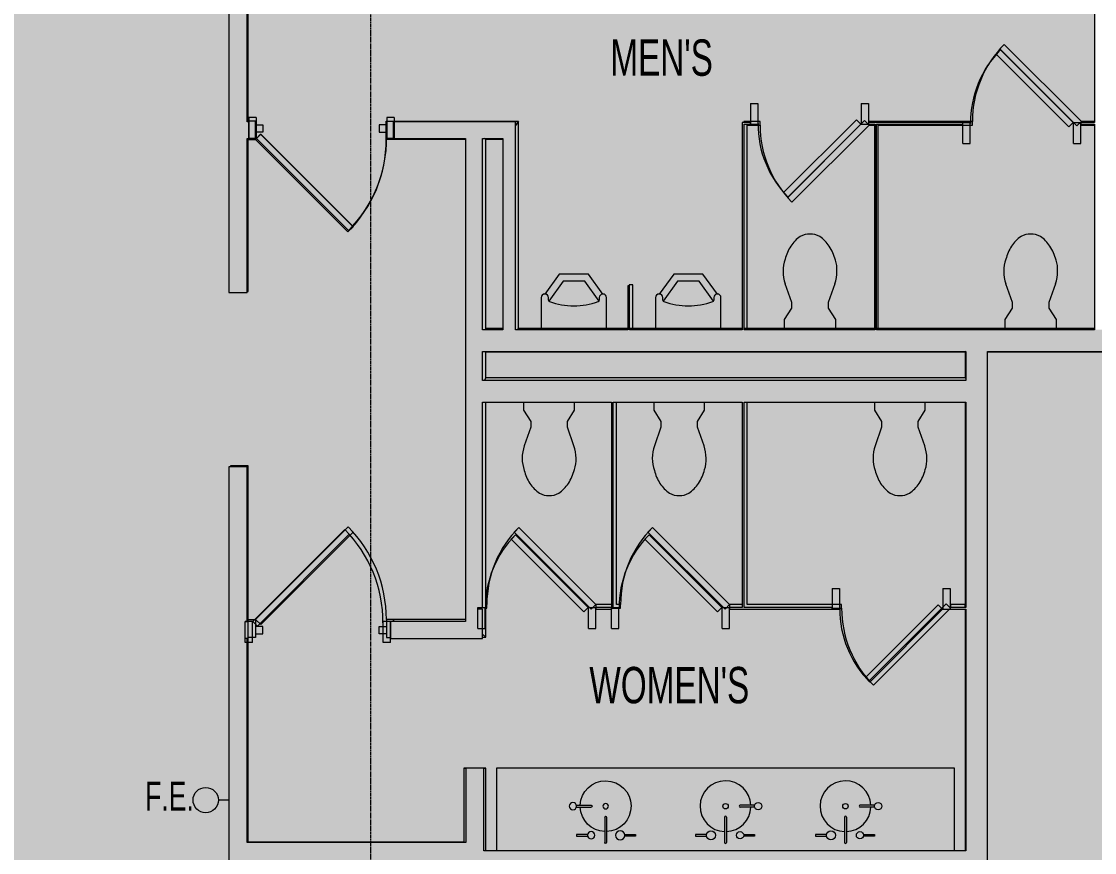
# Model space of a CAD drawing. Header units: inches. Extents: x -203 to 2070, y -968 to 768.
# Drawn here: x 498.6 to 794, y -500.9 to -272.1 of the extents above; entities that cross this region are included whole.
import ezdxf

# ---------------------------------------------------------------- set-up
doc = ezdxf.new("R2010")
doc.units = ezdxf.units.IN
doc.header["$MEASUREMENT"] = 0
doc.linetypes.add('Grid Line 1_2_', pattern=[0.875, 0.5, -0.125, 0.125, -0.125])
for name, color, linetype, lineweight in [('A-Anno-Bldg', 7, 'Continuous', 9), ('A-DETL-GENF', 92, 'Continuous', 9), ('A-DOOR', 31, 'Continuous', 13), ('A-Door-Exst', 7, 'Continuous', 9), ('A-DOOR-FRAM', 31, 'Continuous', 20), ('A-Flor-Eqpm', 7, 'Continuous', 9), ('A-Flor-Pfix-Exst', 7, 'Continuous', 9), ('A-WALL', 113, 'Continuous', 13), ('A-Wall-Exst', 7, 'Continuous', 9), ('A-WALL-PATT', 111, 'Continuous', 13), ('I-WALL', 2, 'Continuous', 13), ('Jenner and Block 8fl_BB_dwg', 8, 'Continuous', 9), ('S-GRID', 1, 'Continuous', 9)]:
    doc.layers.add(name, color=color, linetype=linetype, lineweight=lineweight)
doc.styles.add('Arial Narrow', font='ARIALN.TTF', dxfattribs={"width": 0.8, "height": 8})
doc.styles.add('Arial Narrow_1', font='ARIALN.TTF', dxfattribs={"width": 0.8, "height": 10})

# ---------------------------------------------------------------- blocks, each defined once
blk = doc.blocks.new('Single Flush - OTJ_SOLIDFLUSH_ALUM-5493996-LEVEL 8 - POWER _ SIGNAL')
at = {"layer": 'A-DOOR', "color": 8, "lineweight": 20}
for p, q in [((-8.65, -26.4), (16.67, -1.08)), ((17.91, -2.31), (-7.42, -27.64)), ((16.67, -1.08), (17.91, -2.31)), ((-7.42, -27.64), (-8.65, -26.4))]:
    blk.add_line(p, q, dxfattribs=at)
at = {"layer": 'A-DOOR', "color": 55, "lineweight": 9}
blk.add_arc((17.91, -2.31), 35.81, 179.5, 225, dxfattribs=at)
at = {"layer": 'A-DOOR-FRAM', "color": 8}
for p, q in [((-20, 3.44), (-20, -2.31)), ((-20, 3.44), (-18, 3.44)), ((-18, 3.44), (-18, -2.31)), ((18, 3.44), (18, -2.31)), ((18, 3.44), (20, 3.44)), ((20, 3.44), (20, -2.31)), ((-20, -2.31), (-18, -2.31)), ((18, -2.31), (20, -2.31))]:
    blk.add_line(p, q, dxfattribs=at)
blk = doc.blocks.new('Single Flush - OTJ_SOLIDFLUSH_ALUM-5493998-LEVEL 8 - POWER _ SIGNAL')
at = {"layer": 'A-DOOR', "color": 8, "lineweight": 20}
for p, q in [((-7.42, 27.64), (-8.65, 26.4)), ((17.91, 2.31), (-7.42, 27.64)), ((-8.65, 26.4), (16.67, 1.08)), ((16.67, 1.08), (17.91, 2.31))]:
    blk.add_line(p, q, dxfattribs=at)
at = {"layer": 'A-DOOR', "color": 55, "lineweight": 9}
blk.add_arc((17.91, 2.31), 35.81, 135, 180.5, dxfattribs=at)
at = {"layer": 'A-DOOR-FRAM', "color": 8}
for p, q in [((-20, -3.44), (-20, 2.31)), ((-20, 2.31), (-18, 2.31)), ((-18, -3.44), (-18, 2.31)), ((18, -3.44), (18, 2.31)), ((18, 2.31), (20, 2.31)), ((20, -3.44), (20, 2.31)), ((-20, -3.44), (-18, -3.44)), ((18, -3.44), (20, -3.44))]:
    blk.add_line(p, q, dxfattribs=at)
blk = doc.blocks.new('Single Flush - 2_7-5681791-LEVEL 8 - POWER _ SIGNAL')
at = {"layer": 'A-DOOR', "color": 8, "lineweight": 20}
for p, q in [((-5.86, 20.27), (-7.1, 19.03)), ((-7.1, 19.03), (12.92, -0.99)), ((14.16, 0.25), (-5.86, 20.27)), ((12.92, -0.99), (14.16, 0.25))]:
    blk.add_line(p, q, dxfattribs=at)
at = {"layer": 'A-DOOR', "color": 55, "lineweight": 9}
blk.add_arc((14.16, 0.25), 28.31, 135, 180.5, dxfattribs=at)
at = {"layer": 'A-DOOR-FRAM', "color": 8}
for p, q in [((-16.25, -5.5), (-16.25, 0.25)), ((-16.25, 0.25), (-14.25, 0.25)), ((-14.25, -5.5), (-14.25, 0.25)), ((14.25, -5.5), (14.25, 0.25)), ((14.25, 0.25), (16.25, 0.25)), ((16.25, -5.5), (16.25, 0.25)), ((-16.25, -5.5), (-14.25, -5.5)), ((14.25, -5.5), (16.25, -5.5))]:
    blk.add_line(p, q, dxfattribs=at)
blk = doc.blocks.new('Single Flush - 2_7-5571658-LEVEL 8 - POWER _ SIGNAL')
at = {"layer": 'A-DOOR', "color": 8, "lineweight": 20}
for p, q in [((-7.1, -19.03), (12.92, 0.99)), ((12.92, 0.99), (14.16, -0.25)), ((14.16, -0.25), (-5.86, -20.27)), ((-5.86, -20.27), (-7.1, -19.03))]:
    blk.add_line(p, q, dxfattribs=at)
at = {"layer": 'A-DOOR', "color": 55, "lineweight": 9}
blk.add_arc((14.16, -0.25), 28.31, 179.5, 225, dxfattribs=at)
at = {"layer": 'A-DOOR-FRAM', "color": 8}
for p, q in [((-16.25, 5.5), (-16.25, -0.25)), ((-16.25, 5.5), (-14.25, 5.5)), ((-14.25, 5.5), (-14.25, -0.25)), ((14.25, 5.5), (14.25, -0.25)), ((14.25, 5.5), (16.25, 5.5)), ((16.25, 5.5), (16.25, -0.25)), ((-16.25, -0.25), (-14.25, -0.25)), ((14.25, -0.25), (16.25, -0.25))]:
    blk.add_line(p, q, dxfattribs=at)
blk = doc.blocks.new('Jenner and Block 8fl_BB_dwg_sink-flat-4-5551864-LEVEL 8 - POWER _ SIGNAL')
at = {"layer": 'A-Flor-Pfix-Exst'}
for p, q in [((8.03, -9.75), (4, -9.75)), ((8.03, -10.25), (4, -10.25)), ((-0.25, -13), (-0.25, -20)), ((0.25, -13), (0.25, -20))]:
    blk.add_line(p, q, dxfattribs=at)
at = {"layer": 'A-Flor-Pfix-Exst', "flags": 128}
for points in [[(-5.22, -17.75), (-8.25, -17.75), (-8.25, -18.25), (-5.22, -18.25)], [(4.97, -17.75), (8, -17.75), (8, -18.25), (4.97, -18.25)]]:
    blk.add_lwpolyline(points, dxfattribs=at)
at = {"layer": 'A-Flor-Pfix-Exst'}
for centre, radius in [((0, -10), 0.75), ((9, -10), 1), ((-4, -18), 1.25), ((4, -18), 1)]:
    blk.add_circle(centre, radius, dxfattribs=at)
for centre, radius, start, end in [((0, -10), 7, 2.0467, 267.9533), ((0, -10), 7, 272.0467, 357.9533), ((4, -10), 0.25, 90, 270), ((0, -13), 0.25, 360, 180), ((0, -20), 0.25, 180, 360)]:
    blk.add_arc(centre, radius, start, end, dxfattribs=at)
blk = doc.blocks.new('Jenner and Block 8fl_BB_dwg_sink-flat-4-5551866-LEVEL 8 - POWER _ SIGNAL')
at = {"layer": 'A-Flor-Pfix-Exst'}
for p, q in [((8.03, -9.75), (4, -9.75)), ((8.03, -10.25), (4, -10.25)), ((-0.25, -13), (-0.25, -20)), ((0.25, -13), (0.25, -20))]:
    blk.add_line(p, q, dxfattribs=at)
at = {"layer": 'A-Flor-Pfix-Exst', "flags": 128}
for points in [[(-5.22, -17.75), (-8.25, -17.75), (-8.25, -18.25), (-5.22, -18.25)], [(4.97, -17.75), (8, -17.75), (8, -18.25), (4.97, -18.25)]]:
    blk.add_lwpolyline(points, dxfattribs=at)
at = {"layer": 'A-Flor-Pfix-Exst'}
for centre, radius in [((0, -10), 0.75), ((9, -10), 1), ((-4, -18), 1.25), ((4, -18), 1)]:
    blk.add_circle(centre, radius, dxfattribs=at)
for centre, radius, start, end in [((0, -10), 7, 2.0467, 267.9533), ((0, -10), 7, 272.0467, 357.9533), ((4, -10), 0.25, 90, 270), ((0, -13), 0.25, 360, 180), ((0, -20), 0.25, 180, 360)]:
    blk.add_arc(centre, radius, start, end, dxfattribs=at)
blk = doc.blocks.new('Jenner and Block 8fl_BB_dwg-4751915-LEVEL 8 - POWER _ SIGNAL')
at = {"layer": 'A-Door-Exst'}
blk.add_line((598.61, -442), (599.77, -442), dxfattribs=at)
at = {"layer": 'A-Door-Exst', "flags": 128}
for points in [[(562.6, -299.89), (560.6, -299.89), (560.6, -300.04)], [(560.6, -304.66), (560.6, -304.89), (562.6, -304.89), (562.6, -299.89)], [(562.6, -300.89), (564.6, -300.89), (564.6, -302.89), (562.6, -302.89), (562.6, -300.89)], [(598.6, -300.89), (596.6, -300.89), (596.6, -302.89), (598.6, -302.89), (598.6, -300.89)], [(598.6, -299.89), (600.6, -299.89), (600.6, -304.89), (598.6, -304.89), (598.6, -299.89)], [(562.61, -442), (560.61, -442), (560.61, -437), (562.61, -437), (562.61, -442)], [(600.61, -437.6), (600.61, -437), (598.61, -437), (598.61, -442)], [(562.61, -441), (564.61, -441), (564.61, -439), (562.61, -439), (562.61, -441)], [(598.61, -441), (596.61, -441), (596.61, -439), (598.61, -439), (598.61, -441)]]:
    blk.add_lwpolyline(points, dxfattribs=at)
for points in [[(562.6, -304.89), (564.01, -303.47), (589.47, -328.93), (588.05, -330.34)], [(562.61, -437), (564.02, -438.42), (589.48, -412.96), (588.06, -411.55)]]:
    blk.add_lwpolyline(points, close=True, dxfattribs=at)
at = {"layer": 'A-Door-Exst'}
for centre, start, end in [((562.6, -304.89), 315, 0), ((562.61, -437), 0.0017, 45.0017)]:
    blk.add_arc(centre, 36, start, end, dxfattribs=at)
at = {"layer": 'A-Flor-Eqpm'}
blk.add_line((555.27, -486.74), (552.37, -486.74), dxfattribs=at)
blk.add_circle((548.89, -486.74), 3.48, dxfattribs=at)
at = {"layer": 'A-Flor-Pfix-Exst'}
for p, q in [((643.23, -349.17), (643.23, -348.45)), ((657.23, -348.45), (657.23, -349.17)), ((674.73, -349.17), (674.73, -348.45)), ((688.73, -348.45), (688.73, -349.17)), ((753.93, -432.93), (753.93, -433.72)), ((754.98, -500.75), (754.98, -500.19))]:
    blk.add_line(p, q, dxfattribs=at)
at = {"layer": 'A-Flor-Pfix-Exst', "flags": 128}
for points in [[(789.93, -299.95), (788.69, -301.19), (767.48, -279.97), (768.72, -278.74)], [(731.48, -300.95), (730.25, -299.71), (709.03, -320.93), (710.27, -322.17)], [(656.28, -432.93), (655.04, -434.17), (633.83, -412.96), (635.06, -411.72)], [(693.08, -432.93), (691.84, -434.17), (670.63, -412.96), (671.87, -411.72)], [(625.98, -432.93), (625.98, -433.94), (626.28, -433.94), (626.28, -432.93)]]:
    blk.add_lwpolyline(points, close=True, dxfattribs=at)
for points in [[(697.98, -300.95), (701.48, -300.95), (701.48, -299.95), (696.98, -299.95), (696.98, -300.24)], [(697.08, -356.95), (697.98, -356.95), (697.98, -300.95)], [(733.98, -300.95), (759.93, -300.95), (759.93, -299.95), (732.98, -299.95), (731.48, -299.95), (731.48, -300.24)], [(731.48, -300.74), (731.48, -300.95), (732.98, -300.95), (732.98, -356.95), (733.08, -356.95)], [(733.58, -356.95), (733.98, -356.95), (733.98, -300.95)], [(793.56, -299.95), (789.93, -299.95), (789.93, -300.24)], [(789.93, -300.74), (789.93, -300.95), (793.56, -300.95)], [(658.23, -347.45), (654.23, -341.95), (646.23, -341.95), (642.23, -347.45)], [(689.73, -347.45), (685.73, -341.95), (677.73, -341.95), (673.73, -347.45)], [(657.17, -349.39), (653.22, -343.95), (647.25, -343.95), (643.3, -349.39)], [(666.48, -344.95), (665.48, -344.95), (665.48, -345.24)], [(665.58, -356.95), (666.48, -356.95), (666.48, -344.95)], [(688.67, -349.39), (684.72, -343.95), (678.75, -343.95), (674.8, -349.39)], [(722.07, -344.63), (720.27, -349.76), (720.27, -351.36), (722.23, -354.45), (722.23, -356.95), (708.23, -356.95), (708.23, -354.45), (710.19, -351.36), (710.19, -349.76), (708.39, -344.63)], [(782.83, -344.63), (781.02, -349.76), (781.02, -351.36), (782.98, -354.45), (782.98, -356.95), (768.98, -356.95), (768.98, -354.45), (770.94, -351.36), (770.94, -349.76), (769.14, -344.63)], [(641.23, -348.45), (641.23, -356.95), (659.23, -356.95), (659.23, -348.45)], [(672.73, -348.45), (672.73, -356.95), (690.73, -356.95), (690.73, -348.45)], [(636.41, -377.22), (636.41, -379.44), (638.37, -382.53), (638.37, -384.12), (636.57, -389.26)], [(650.25, -389.26), (648.45, -384.12), (648.45, -382.53), (650.41, -379.44), (650.41, -377.22)], [(660.58, -433.94), (660.98, -433.94), (663.08, -433.94), (663.08, -432.93), (661.98, -432.93), (661.98, -377.22)], [(672.23, -377.22), (672.23, -379.44), (674.19, -382.53), (674.19, -384.12), (672.39, -389.26)], [(686.07, -389.26), (684.27, -384.12), (684.27, -382.53), (686.23, -379.44), (686.23, -377.22)], [(721.33, -433.94), (723.93, -433.94), (723.93, -432.93), (697.98, -432.93), (697.98, -377.22)], [(732.98, -377.22), (732.98, -379.44), (734.94, -382.53), (734.94, -384.12), (733.14, -389.26)], [(746.82, -389.26), (745.02, -384.12), (745.02, -382.53), (746.98, -379.44), (746.98, -377.22)], [(660.58, -432.93), (656.28, -432.93), (656.28, -433.94)], [(696.58, -432.93), (693.08, -432.93), (693.08, -433.94)], [(753.83, -433.84), (752.69, -432.7), (731.48, -453.91), (732.72, -455.15), (753.83, -434.03)], [(757.98, -433.72), (757.98, -432.93), (753.93, -432.93)], [(754.98, -500.19), (754.98, -477.94), (628.98, -477.94), (628.98, -500.75)]]:
    blk.add_lwpolyline(points, dxfattribs=at)
at = {"layer": 'A-Flor-Pfix-Exst'}
for centre, radius, start, end in [((789.93, -299.95), 30, 135, 180), ((731.48, -300.95), 30, 180, 225), ((719.21, -340.71), 11.29, 126.0611, 145.3641), ((715.23, -336.88), 5.93, 90, 116.7012), ((715.23, -336.88), 5.93, 63.2988, 90), ((711.25, -340.71), 11.29, 34.6359, 53.9389), ((779.97, -340.71), 11.29, 126.0611, 145.3641), ((775.98, -336.88), 5.93, 90, 116.7012), ((775.98, -336.88), 5.93, 63.2988, 90), ((772, -340.71), 11.29, 34.6359, 53.9389), ((721.14, -341.25), 13.2, 148.2162, 165.0374), ((708.7, -341.79), 14.01, 15.2447, 32.3538), ((781.9, -341.25), 13.2, 148.2162, 165.0374), ((769.46, -341.79), 14.01, 15.2447, 32.3538), ((718.34, -341.23), 10.52, 161.1646, 180), ((714.6, -340.7), 8.05, 356.2246, 18.8354), ((779.1, -341.23), 10.52, 161.1646, 180), ((775.36, -340.7), 8.05, 356.2246, 18.8354), ((718.34, -341.23), 10.52, 180, 198.8354), ((712.11, -341.23), 10.52, 341.1646, 0), ((779.1, -341.23), 10.52, 180, 198.8354), ((772.87, -341.23), 10.52, 341.1646, 0), ((642.23, -348.45), 1, 0, 180), ((658.23, -348.45), 1, 0, 180), ((673.73, -348.45), 1, 0, 180), ((689.73, -348.45), 1, 0, 180), ((643.63, -349.17), 0.396, 180, 250.5467), ((650.23, -330.47), 20.22, 250.5467, 289.4533), ((656.84, -349.17), 0.396, 289.4533, 360), ((675.13, -349.17), 0.396, 180, 250.5467), ((681.73, -330.47), 20.22, 250.5467, 289.4533), ((688.34, -349.17), 0.396, 289.4533, 360), ((646.53, -392.65), 10.52, 161.1646, 180), ((640.3, -392.65), 10.52, 360, 18.8354), ((682.34, -392.65), 10.52, 161.1646, 180), ((676.11, -392.65), 10.52, 360, 18.8354), ((743.1, -392.65), 10.52, 161.1646, 180), ((736.87, -392.65), 10.52, 360, 18.8354), ((646.53, -392.65), 10.52, 180, 198.8354), ((642.79, -393.18), 8.05, 341.1646, 3.7754), ((682.34, -392.65), 10.52, 180, 198.8354), ((678.6, -393.18), 8.05, 341.1646, 3.7754), ((743.1, -392.65), 10.52, 180, 198.8354), ((739.36, -393.18), 8.05, 341.1646, 3.7754), ((636.88, -392.1), 14.01, 327.6462, 344.7553), ((672.7, -392.1), 14.01, 327.6462, 344.7553), ((733.46, -392.1), 14.01, 327.6462, 344.7553), ((649.32, -392.64), 13.2, 194.9626, 211.7838), ((685.14, -392.64), 13.2, 194.9626, 211.7838), ((745.9, -392.64), 13.2, 194.9626, 211.7838), ((647.39, -393.18), 11.29, 214.6359, 233.9389), ((639.43, -393.18), 11.29, 306.0611, 325.3641), ((683.21, -393.18), 11.29, 214.6359, 233.9389), ((675.25, -393.18), 11.29, 306.0611, 325.3641), ((743.97, -393.18), 11.29, 214.6359, 233.9389), ((736, -393.18), 11.29, 306.0611, 325.3641), ((643.41, -397.01), 5.93, 243.2988, 270), ((643.41, -397.01), 5.93, 270, 296.7012), ((679.23, -397.01), 5.93, 243.2988, 270), ((679.23, -397.01), 5.93, 270, 296.7012), ((739.98, -397.01), 5.93, 243.2988, 270), ((739.98, -397.01), 5.93, 270, 296.7012), ((656.28, -432.93), 30, 135, 180), ((693.08, -432.93), 30, 135, 180), ((753.93, -433.94), 30, 180, 225)]:
    blk.add_arc(centre, radius, start, end, dxfattribs=at)
at = {"layer": 'A-Wall-Exst'}
for p, q in [((626.01, -304.82), (630.71, -304.82)), ((696.59, -356.95), (665.58, -356.95)), ((733.08, -356.95), (697.08, -356.95)), ((764.11, -356.95), (733.58, -356.95)), ((793.56, -356.95), (764.11, -356.95)), ((757.98, -377.22), (757.98, -433.72)), ((757.98, -434.22), (757.98, -500.75))]:
    blk.add_line(p, q, dxfattribs=at)
at = {"layer": 'A-Wall-Exst', "flags": 128}
for points in [[(560.61, -300.04), (560.61, -299.95), (560.61, -255.26)], [(665.08, -356.95), (634.98, -356.95), (634.98, -299.95), (621.11, -299.95), (600.6, -299.95), (600.6, -304.82), (620.44, -304.82)], [(560.27, -346.75), (560.61, -346.75), (560.61, -304.66)], [(630.71, -356.95), (625.99, -356.95), (625.99, -304.82)], [(764.11, -363.34), (800.48, -363.34), (800.48, -309.14)], [(625.99, -370.55), (625.99, -363.34), (634.98, -363.34), (757.98, -363.34), (757.98, -370.55), (625.99, -370.55)], [(625.06, -441.94), (625.96, -441.94), (625.96, -377.22)], [(620.48, -477.94), (619.98, -477.94), (619.98, -498.31), (560.61, -498.31), (560.61, -394.75), (555.73, -394.75), (555.73, -395.04)], [(620.44, -437.06), (600.61, -437.06), (600.61, -437.6)], [(625.98, -500.75), (625.98, -477.94), (625.48, -477.94)]]:
    blk.add_lwpolyline(points, dxfattribs=at)
at = {"layer": 'A-WALL-PATT', "color": 7, "lineweight": 9}
for p, q in [((560.61, -299.95), (560.26, -299.95)), ((560.26, -299.95), (560.61, -299.95)), ((560.61, -346.75), (560.27, -346.75)), ((600.61, -437.6), (600.61, -437.06)), ((625.96, -441.94), (625.06, -441.04)), ((625.06, -441.04), (625.96, -441.94)), ((619.98, -477.94), (620.48, -477.94)), ((625.48, -477.94), (625.98, -477.94))]:
    blk.add_line(p, q, dxfattribs=at)
at = {"layer": 'A-WALL-PATT', "color": 7, "lineweight": 9, "flags": 128}
for points in [[(600.6, -304.82), (600.6, -303.61), (600.6, -299.95)], [(555.73, -394.75), (559.58, -394.75), (560.61, -394.75)], [(620.04, -498.38), (619.98, -498.31), (620.04, -498.38)]]:
    blk.add_lwpolyline(points, dxfattribs=at)
for points in [[(621.15, -300.04), (621.11, -299.95)], [(634.21, -301.03), (634.98, -299.95)], [(625.57, -304.66), (626.01, -304.82)], [(625.81, -357.3), (625.99, -356.95)], [(634.76, -357.3), (634.98, -356.95)], [(763.96, -357.3), (764.11, -356.95)], [(758.1, -363.29), (757.98, -363.34)], [(625.64, -371.22), (625.99, -370.55)], [(758.11, -370.72), (757.98, -370.55)], [(560.58, -498.38), (560.61, -498.31)]]:
    blk.add_lwpolyline(points, close=True, dxfattribs=at)
at = {"extrusion": (0, 0, -1), "zscale": -1, "rotation": 0.002919022006105622}
blk.add_blockref('Jenner and Block 8fl_BB_dwg_sink-flat-4-5551866-LEVEL 8 - POWER _ SIGNAL', (-658.98, -478.43), dxfattribs=at)
at = {"rotation": 0.002919022006105622}
for p in [(691.98, -478.43), (724.99, -478.43)]:
    blk.add_blockref('Jenner and Block 8fl_BB_dwg_sink-flat-4-5551864-LEVEL 8 - POWER _ SIGNAL', p, dxfattribs=at)
at = {"layer": 'A-Anno-Bldg', "char_height": 10, "attachment_point": 1, "line_spacing_factor": 0.968573, "style": 'Arial Narrow_1'}
for s, insert, width in [("MEN'S", (660.27, -277.39), 33.3167), ("WOMEN'S", (654.5, -450.1), 51.9887)]:
    blk.add_mtext(s, dxfattribs=dict(at, insert=insert, width=width))
at = {"layer": 'A-Flor-Eqpm', "insert": (532.18, -481.67), "char_height": 8, "width": 15.9138, "attachment_point": 1, "line_spacing_factor": 0.968573, "style": 'Arial Narrow'}
blk.add_mtext('F.E.', dxfattribs=at)

msp = doc.modelspace()

# ---------------------------------------------------------------- hatches: boundary and pattern name
at = {"layer": 'A-DETL-GENF'}
h = msp.add_hatch(color=9, dxfattribs=at)
h.paths.add_polyline_path([(131.76, -847.99), (290.74, -780.5), (227.71, -632.01), (203.3, -642.37), (194.97, -622.75), (199.23, -620.94), (205.75, -636.3), (297.88, -597.2), (299.68, -601.45), (231.97, -630.2), (295, -778.69), (401.08, -733.65), (338.06, -585.16), (336.5, -585.82), (334.7, -581.57), (419.28, -545.66), (421.09, -549.92), (342.31, -583.36), (405.34, -731.84), (515.31, -685.15), (511.69, -685.15), (511.69, -619.4), (491.89, -619.4), (491.89, -612.4), (492.01, -612.4), (492.01, -532.94), (471.73, -532.94), (471.73, -528.42), (457.91, -534.29), (456.1, -530.03), (470.83, -523.78), (471.73, -525.91), (471.73, -508.94), (495.73, -508.94), (495.73, -510.53), (555.67, -510.53), (555.67, -394.75), (560.67, -394.75), (560.67, -437.31), (560.17, -437.31), (560.17, -441.94), (560.67, -441.94), (560.67, -498.09), (620.88, -498.09), (620.88, -477.65), (625.88, -477.65), (625.88, -500.46), (758.51, -500.46), (758.46, -433.94), (754.23, -433.94), (754.23, -433.44), (758.51, -433.44), (758.51, -376.94), (697.48, -376.94), (697.48, -433.44), (721.73, -433.44), (721.73, -433.94), (693.48, -433.94), (693.48, -433.44), (696.98, -433.43), (696.98, -376.94), (661.48, -376.94), (661.48, -433.44), (660.98, -433.44), (660.98, -376.94), (625.46, -376.94), (625.46, -433.44), (624.19, -433.44), (624.19, -433.94), (625.46, -433.94), (625.46, -441.94), (600.17, -441.94), (600.17, -437.31), (620.83, -437.31), (620.83, -304.37), (601.17, -304.37), (601.17, -299.75), (634.61, -299.75), (634.61, -357.01), (665.48, -357.01), (665.48, -344.95), (665.98, -344.95), (665.98, -357.01), (696.98, -357.01), (696.98, -299.95), (699.23, -299.95), (699.23, -300.45), (697.48, -300.45), (697.48, -357.01), (733.48, -357.01), (733.48, -300.45), (731.73, -300.45), (731.73, -299.95), (757.71, -299.95), (757.71, -300.45), (733.98, -300.45), (733.98, -357.01), (793.96, -357.01), (793.96, -300.45), (790.21, -300.45), (790.21, -299.95), (793.96, -299.95), (793.96, -230.99), (634.98, -230.99), (634.98, -254.99), (560.67, -254.98), (560.67, -299.75), (561.17, -299.75), (561.17, -304.37), (560.67, -304.37), (560.67, -346.75), (555.67, -346.75), (555.67, -249.98), (564.59, -249.98), (564.59, -200.84), (575.84, -200.84), (575.84, -243.74), (630.36, -243.74), (630.36, -224.99), (674.86, -224.99), (674.86, -160.84), (555.74, -160.84), (555.74, 0.66), (596.73, 0.66), (596.73, -16.34), (638.73, -16.34), (638.73, 0.66), (700.73, 0.66), (700.73, -16.34), (742.73, -16.34), (742.73, 0.66), (766.8, 0.66), (766.8, 103.43), (726.05, 103.43), (726.05, 294.15), (766.8, 294.15), (766.8, 350.67), (785.11, 350.67), (785.11, 346.92), (771.42, 346.92), (771.42, 227.06), (826.8, 227.06), (826.8, 228.74), (831.42, 228.74), (831.42, 268.74), (826.8, 268.74), (826.8, 346.92), (825.11, 346.92), (825.11, 350.67), (1166.99, 350.67), (1166.99, 227.06), (1492.42, 227.06), (1492.42, 350.67), (1553.42, 350.67), (1553.42, 351.59), (1718.67, 351.59), (1718.67, 360.59), (1723.3, 360.59), (1723.3, 351.59), (1910.23, 351.59), (1910.23, 580.43), (-120.35, 580.43), (-120.35, 406.96), (48.71, 406.96), (48.71, 428.91), (66.73, 428.91), (66.73, 424.29), (53.33, 424.29), (53.33, 330.65), (48.71, 330.65), (48.71, 402.34), (-120.35, 402.34), (-120.35, 286.96), (48.71, 286.96), (48.71, 290.65), (53.33, 290.65), (53.33, 280.65), (48.71, 280.65), (48.71, 282.34), (-120.35, 282.34), (-120.35, 166.96), (48.71, 166.96), (48.71, 240.65), (53.33, 240.65), (53.33, 160.65), (48.71, 160.65), (48.71, 162.34), (-120.35, 162.34), (-120.35, 0.55), (-80.76, 0.55), (-80.76, -14.04), (48.71, -14.04), (48.71, 120.65), (53.33, 120.65), (53.33, -25.35), (48.71, -25.35), (48.71, -18.66), (-80.76, -18.66), (-80.76, -30.95), (-120.35, -30.95), (-120.35, -193.04), (48.71, -193.04), (48.71, -65.35), (53.33, -65.35), (53.33, -220.93), (67.88, -255.19), (63.62, -257), (48.71, -221.87), (48.71, -197.66), (-120.35, -197.66), (-120.35, -254.17), (-74.95, -361.1), (79.91, -295.37), (79.25, -293.82), (83.5, -292.01), (138.94, -422.62), (134.69, -424.43), (81.71, -299.63), (-73.15, -365.36), (42.29, -637.25), (197.13, -571.52), (169.07, -505.43), (173.33, -503.62), (203.19, -573.97), (182.94, -582.57), (183.6, -584.12), (179.34, -585.93), (178.68, -584.37), (44.1, -641.5), (118.32, -816.32)], flags=0)
h.paths.add_polyline_path([(225.76, -805.76), (216.38, -783.67), (238.47, -774.29), (247.85, -796.38), (227.71, -804.93)], flags=0)
h.paths.add_polyline_path([(446.67, -711.97), (437.29, -689.88), (459.38, -680.5), (468.76, -702.59), (455.33, -708.29)], flags=0)
h.paths.add_polyline_path([(516.31, -684.73), (893.34, -524.65), (963.74, -524.65), (963.74, -523.31), (943.94, -523.31), (943.94, -499.31), (963.74, -499.31), (963.74, -496.94), (968.74, -496.94), (968.74, -456.94), (963.74, -456.94), (963.74, -457.44), (946.48, -457.44), (946.48, -308.86), (799.96, -308.86), (799.96, -363.01), (764.51, -363.01), (764.51, -516.53), (744.73, -516.53), (744.73, -518.83), (942.73, -518.83), (942.73, -523.83), (744.73, -523.83), (744.73, -532.94), (725.26, -532.94), (725.26, -561.42), (744.73, -561.42), (744.73, -585.42), (725.26, -585.42), (725.26, -591.53), (659.62, -619.4), (590.81, -619.4), (590.81, -647.06), (516.73, -647.06), (516.73, -643.56), (587.31, -643.56), (587.31, -619.4), (516.31, -619.4), (516.31, -647.06)], flags=0)
h.paths.add_polyline_path([(641.71, -612.4), (658.19, -612.4), (718.26, -586.9), (718.26, -516.53), (499.01, -516.53), (499.01, -612.4), (590.81, -612.4)], flags=0)
h.paths.add_polyline_path([(266.06, -553.39), (246.27, -506.73), (353.03, -461.4), (225.02, -159.89), (118.32, -205.4), (108.25, -181.68), (108.25, 5.05), (112.87, 5.05), (112.87, -31.04), (203.26, -31.04), (203.26, 5.05), (260.18, 5.05), (261.13, 4.11), (257.73, 4.11), (257.73, 0.96), (258.26, 0.43), (250.87, 0.43), (250.87, -35.66), (237.05, -35.66), (237.05, -149.24), (363.42, -149.24), (363.42, -0.52), (297.73, -0.52), (297.73, 4.11), (495.73, 4.11), (495.73, -81.52), (491.11, -81.52), (491.11, -0.52), (368.05, -0.52), (368.05, -149.24), (491.11, -149.24), (491.11, -121.52), (495.73, -121.52), (495.73, -271.65), (491.11, -271.65), (491.11, -229.94), (467.11, -229.94), (467.11, -196.21), (491.11, -196.21), (491.11, -153.87), (237.05, -153.87), (237.05, -179.26), (294.82, -315.34), (491.11, -315.34), (491.11, -311.65), (495.73, -311.65), (495.73, -455.18), (418.47, -487.97), (416.67, -483.71), (491.11, -452.12), (491.11, -319.96), (296.78, -319.96), (374, -501.83), (379.85, -499.34), (381.65, -503.6), (372.58, -507.45), (361.98, -482.48), (304.78, -506.77), (315.23, -531.4), (266.31, -553.28)], flags=0)
h.paths.add_polyline_path([(266.31, -548.22), (309.2, -529.03), (293.38, -491.75), (250.13, -510.11), (250.18, -510.21), (271.83, -501.02), (281.21, -523.11), (259.56, -532.3), (266.06, -547.64)], flags=0)
h.paths.add_polyline_path([(3.31, -538.98), (3.31, -538.98), (-6.07, -516.89), (16.02, -507.51), (25.4, -529.6), (5.12, -538.21)], flags=0)
h.paths.add_polyline_path([(27.39, -520.28), (25.5, -516.06), (150.98, -462.8), (150.32, -461.25), (154.57, -459.44), (157.7, -466.8), (153.44, -468.61), (152.78, -467.06), (30.58, -518.93)], flags=0)
h.paths.add_polyline_path([(620.88, -510.53), (720.73, -510.53), (720.73, -508.94), (744.73, -508.94), (744.73, -510.53), (758.51, -510.53), (758.51, -505.09), (560.67, -505.09), (560.67, -510.53), (584.66, -510.53)], flags=0)
h.paths.add_polyline_path([(302.97, -502.51), (360.17, -478.23), (354.84, -465.66), (297.64, -489.95), (302.68, -501.83)], flags=0)
h.paths.add_polyline_path([(963.74, -452.44), (963.74, -308.86), (951.48, -308.86), (951.48, -452.44)], flags=0)
h.paths.add_polyline_path([(656.69, -433.94), (656.69, -433.44), (660.98, -433.44), (660.98, -433.94)], flags=0)
h.paths.add_polyline_path([(661.48, -370.94), (758.51, -370.94), (758.51, -363.01), (625.46, -363.01), (625.46, -370.94), (660.98, -370.94)], flags=0)
h.paths.add_polyline_path([(625.46, -357.01), (631.11, -357.01), (631.11, -304.37), (625.46, -304.37), (625.46, -305.46)], flags=0)
h.paths.add_polyline_path([(968.74, -347.36), (968.74, -342.74), (967.22, -342.74), (967.22, -347.36), (967.7, -347.36)], flags=0)
h.paths.add_polyline_path([(800.58, -303.86), (963.74, -303.86), (963.74, -267.34), (968.74, -267.34), (968.74, -227.34), (965.73, -227.33), (965.73, -224.72), (769.74, -224.72), (769.74, -224.99), (799.96, -224.99), (799.96, -303.86)], flags=0)
h.paths.add_polyline_path([(739.48, -224.99), (766.24, -224.99), (766.24, -205.94), (679.48, -205.94), (679.48, -224.99)], flags=0)
h.paths.add_polyline_path([(968.13, -222.33), (968.13, -204.94), (965.44, -204.94), (965.44, -199.94), (988.73, -199.94), (988.73, -161.74), (993.73, -161.74), (993.73, -121.74), (988.73, -121.74), (988.73, -121.34), (980.11, -121.34), (980.11, -122.59), (769.74, -122.59), (769.74, -217.72), (965.73, -217.72), (965.73, -222.33)], flags=0)
h.paths.add_polyline_path([(491.11, -201.31), (491.11, -200.83), (471.73, -200.83), (471.73, -201.31), (488.71, -201.31)], flags=0)
h.paths.add_polyline_path([(680.61, -201.31), (766.24, -201.31), (766.24, -119.34), (679.48, -119.34), (679.48, -201.31)], flags=0)
h.paths.add_polyline_path([(412.52, -195.51), (412.52, -195.51), (412.33, -195.46)], flags=0)
h.paths.add_polyline_path([(383.52, -195.51), (383.52, -195.51), (383.33, -195.46)], flags=0)
h.paths.add_polyline_path([(232.42, -168.37), (232.42, -156.73), (228.24, -158.51), (228.99, -160.28)], flags=0)
h.paths.add_polyline_path([(668.23, -146.84), (668.23, -111.34), (771.73, -111.34), (771.73, -24.34), (569.74, -24.34), (569.74, -146.84), (584.66, -146.84)], flags=0)
h.paths.add_polyline_path([(866.11, -111.34), (979.73, -111.34), (979.73, -24.34), (776.36, -24.34), (776.36, -111.34), (793.78, -111.34)], flags=0)
h.paths.add_polyline_path([(246.25, -31.04), (246.25, -29.34), (237.05, -29.34), (237.05, -31.04)], flags=0)
h.paths.add_polyline_path([(207.88, -31.04), (232.42, -31.04), (232.38, -29.34), (220.73, -29.34), (220.73, -1.34), (246.25, -1.34), (246.25, 0.43), (207.88, 0.43), (207.88, -29.34)], flags=0)
h.paths.add_polyline_path([(-93.75, -27.45), (-84.26, -27.45), (-84.26, -27.34), (-117.75, -27.34), (-117.75, -2.95), (-120.35, -2.95), (-120.35, -27.45), (-117.75, -27.45)], flags=0)
h.paths.add_polyline_path([(928.61, -16.34), (950.73, -16.34), (950.73, 0.66), (908.73, 0.66), (908.73, -16.34)], flags=0)
h.paths.add_polyline_path([(846.73, -16.34), (846.73, 0.66), (804.73, 0.66), (804.73, -16.34)], flags=0)
h.paths.add_polyline_path([(1231.17, 70.92), (1235.73, 70.92), (1235.73, 94.86), (1227.42, 94.86), (1227.42, 99.48), (1235.73, 99.48), (1235.73, 100.11), (1329.42, 100.11), (1329.42, 222.43), (1167.42, 222.43), (1167.42, 70.92), (1230.55, 70.92)], flags=0)
h.paths.add_polyline_path([(1471.36, 70.92), (1473.05, 70.92), (1473.05, 222.43), (1334.05, 222.4), (1334.05, 100.11), (1413.73, 100.11), (1413.73, 70.92), (1455.54, 70.92)], flags=0)
h.paths.add_polyline_path([(584.66, 72.48), (430.42, 72.48), (430.42, 109.37), (435.05, 109.37), (435.05, 77.11), (557.42, 77.11), (557.42, 182.43), (528.42, 182.43), (528.42, 187.24), (533.05, 187.24), (533.05, 187.06), (557.42, 187.06), (557.42, 226.43), (533.05, 226.43), (533.05, 226.24), (528.42, 226.24), (528.42, 226.43), (396.05, 226.43), (396.05, 151.06), (436.94, 151.06), (436.94, 146.43), (354.94, 146.43), (354.94, 151.06), (378.94, 151.06), (378.94, 226.43), (229.67, 226.43), (229.67, 187.33), (265.36, 187.33), (265.36, 182.71), (229.67, 182.71), (229.67, 77.11), (354.94, 77.11), (354.94, 109.37), (359.57, 109.37), (359.57, 72.48), (108.25, 72.48), (108.25, 129.02), (112.87, 129.02), (112.87, 77.11), (225.04, 77.11), (225.04, 176.71), (112.87, 176.71), (112.87, 169.02), (108.25, 169.02), (108.25, 181.33), (225.04, 181.33), (225.04, 348.74), (107.25, 348.74), (107.25, 353.37), (229.67, 353.37), (229.67, 231.06), (557.42, 231.06), (557.42, 353.37), (589.73, 353.37), (589.73, 348.74), (562.05, 348.74), (562.05, 231.06), (589.73, 231.06), (589.73, 226.43), (562.05, 226.43), (562.05, 77.11), (590.73, 77.11), (590.73, 72.48), (586.42, 72.48)], flags=0)
h.paths.add_polyline_path([(648.8, 103.43), (648.8, 294.15), (667.05, 294.15), (667.05, 103.43), (653.42, 103.43)], flags=0)
h.paths.add_polyline_path([(653.42, 108.06), (662.42, 108.06), (662.42, 289.52), (653.42, 289.52), (653.42, 117.06)], flags=0)
h.paths.add_polyline_path([(739.48, 108.06), (766.8, 108.06), (766.8, 289.52), (730.67, 289.52), (730.67, 108.06)], flags=0)
h.paths.add_polyline_path([(530.91, 141.42), (530.9, 141.42), (530.12, 141.42)], flags=0)
h.paths.add_polyline_path([(531.59, 141.5), (531.59, 141.5), (531.59, 142.64)], flags=0)
h.paths.add_polyline_path([(531.59, 142.68), (531.59, 142.68), (531.75, 142.68)], flags=0)
h.paths.add_polyline_path([(531.59, 143.95), (531.59, 143.95), (531.31, 143.95)], flags=0)
h.paths.add_polyline_path([(531.59, 144.03), (531.59, 144.03), (531.59, 145.17)], flags=0)
h.paths.add_polyline_path([(553.43, 145.86), (553.43, 145.86), (553.43, 145.9)], flags=0)
h.paths.add_polyline_path([(553.43, 145.8), (553.43, 145.8), (553.43, 145.86)], flags=0)
h.paths.add_polyline_path([(553.43, 145.66), (553.43, 145.66), (553.43, 145.66)], flags=0)
h.paths.add_polyline_path([(539.36, 145.81), (539.36, 145.81), (539.36, 145.86)], flags=0)
h.paths.add_polyline_path([(551.48, 147.54), (551.48, 147.54), (551.48, 147.78)], flags=0)
h.paths.add_polyline_path([(539.36, 148.42), (539.36, 148.42), (539.36, 148.47)], flags=0)
h.paths.add_polyline_path([(383.57, 151.06), (391.42, 151.06), (391.42, 226.43), (383.57, 226.43), (383.57, 188.64)], flags=0)
h.paths.add_polyline_path([(539.36, 151.58), (539.36, 151.58), (541.12, 151.58)], flags=0)
h.paths.add_polyline_path([(1723.3, 400.59), (1718.67, 400.59), (1718.67, 419.29), (1716.73, 419.29), (1716.73, 423.91), (1718.67, 423.91), (1718.67, 580.15), (1723.3, 580.15), (1723.3, 419.29)], flags=0)
h.paths.add_polyline_path([(1617.05, 409.29), (1609.73, 409.29), (1609.73, 413.91), (1612.42, 413.91), (1612.42, 580.15), (1617.05, 580.15), (1617.05, 413.91), (1663.42, 413.91), (1663.42, 423.91), (1676.73, 423.91), (1676.73, 419.29), (1668.05, 419.29), (1668.05, 409.29), (1659.44, 409.29)], flags=0)
h.paths.add_polyline_path([(1569.73, 409.29), (1422.73, 409.29), (1422.73, 413.91), (1492.42, 413.91), (1492.42, 580.15), (1497.05, 580.15), (1497.05, 413.91), (1569.73, 413.91)], flags=0)
h.paths.add_polyline_path([(1358.77, 409.29), (1301.73, 409.29), (1301.73, 413.91), (1372.42, 413.91), (1372.42, 580.15), (1377.05, 580.15), (1377.05, 413.91), (1382.73, 413.91), (1382.73, 409.29), (1372.42, 409.29)], flags=0)
h.paths.add_polyline_path([(1252.6, 409.29), (1249.73, 409.29), (1249.73, 413.91), (1252.42, 413.91), (1252.42, 548.65), (1257.05, 548.65), (1257.05, 413.91), (1261.73, 413.91), (1261.73, 409.29), (1257.05, 409.29)], flags=0)
h.paths.add_polyline_path([(1132.42, 409.29), (1006.11, 409.29), (1006.11, 413.91), (1132.42, 413.91), (1132.42, 580.15), (1137.05, 580.15), (1137.05, 413.91), (1209.73, 413.91), (1209.73, 409.29), (1137.05, 409.29)], flags=0)
h.paths.add_polyline_path([(830.8, 409.29), (826.11, 409.29), (826.11, 413.91), (830.8, 413.91), (830.8, 580.15), (835.42, 580.15), (835.42, 413.91), (909.11, 413.91), (909.11, 409.29), (831.42, 409.29)], flags=0)
h.paths.add_polyline_path([(966.11, 409.29), (949.11, 409.29), (949.11, 413.91), (956.8, 413.91), (956.8, 548.65), (961.42, 548.65), (961.42, 413.91), (966.11, 413.91), (966.11, 410.17)], flags=0)
h.paths.add_polyline_path([(589.73, 409.29), (521.73, 409.29), (521.73, 413.91), (652.42, 413.91), (652.42, 580.15), (657.05, 580.15), (657.05, 413.91), (786.11, 413.91), (786.11, 409.29), (652.42, 409.29)], flags=0)
h.paths.add_polyline_path([(477.05, 409.29), (465.73, 409.29), (465.73, 413.91), (472.42, 413.91), (472.42, 580.15), (477.05, 580.15), (477.05, 413.91), (481.73, 413.91), (481.73, 409.29)], flags=0)
h.paths.add_polyline_path([(352.42, 409.29), (279.73, 409.29), (279.73, 413.91), (352.42, 413.91), (352.42, 580.15), (357.05, 580.15), (357.05, 413.91), (425.73, 413.91), (425.73, 409.29), (352.43, 409.29)], flags=0)
h.paths.add_polyline_path([(239.73, 409.29), (225.73, 409.29), (225.73, 413.91), (232.42, 413.91), (232.42, 550.9), (237.05, 550.9), (237.05, 413.91), (239.73, 413.91)], flags=0)
h.paths.add_polyline_path([(117.05, 409.29), (112.42, 409.29), (112.42, 424.29), (106.73, 424.29), (106.73, 428.91), (112.42, 428.91), (112.42, 580.15), (117.05, 580.15), (117.05, 413.91), (185.73, 413.91), (185.73, 409.29)], flags=0)
h.paths.add_polyline_path([(222.73, 497.61), (222.73, 577.15), (246.73, 577.15), (246.73, 553.15), (222.73, 553.15)], flags=0)
h.paths.add_polyline_path([(1566.73, 553.15), (1542.73, 553.15), (1542.73, 577.15), (1566.73, 577.15)], flags=0)
h.paths.add_polyline_path([(1257.05, 553.15), (1242.73, 553.15), (1242.73, 577.15), (1266.73, 577.15), (1266.73, 553.15)], flags=0)
h.paths.add_polyline_path([(942.73, 553.15), (942.73, 577.15), (966.73, 577.15), (966.73, 553.15), (956.8, 553.15)], flags=0)
h.paths.add_polyline_path([(596.73, 553.15), (596.73, 577.15), (620.73, 577.15), (620.73, 553.15)], flags=0)
h.paths.add_polyline_path([(-39.27, 553.15), (-39.27, 577.15), (-15.27, 577.15), (-15.27, 553.15)], flags=0)
at = {"layer": 'A-WALL-PATT', "lineweight": 9}
for points in [[(555.67, -346.75), (560.67, -346.75), (560.67, -249.98), (555.67, -249.98), (555.67, -319.96)], [(697.48, -357.01), (697.48, -299.95), (696.98, -299.95), (696.98, -357.01)], [(733.48, -357.01), (733.98, -357.01), (733.98, -300.45), (733.48, -300.45), (733.48, -356.89)], [(624, -441.94), (625.46, -441.94), (625.46, -433.94), (624.19, -433.94), (624.19, -433.44), (625.46, -433.44), (625.46, -304.37), (620.83, -304.37), (620.83, -441.94)], [(634.61, -357.01), (634.61, -304.37), (631.11, -304.37), (631.11, -357.01)], [(665.48, -357.01), (665.98, -357.01), (665.98, -344.95), (665.48, -344.95), (665.48, -353.86)], [(739.48, -363.01), (799.96, -363.01), (799.96, -357.01), (625.46, -357.01), (625.46, -363.01)], [(764.51, -516.53), (764.51, -363.01), (758.51, -363.01), (758.51, -516.53)], [(696.98, -376.94), (758.51, -376.94), (758.51, -370.94), (625.46, -370.94), (625.46, -376.94), (661.48, -376.94)], [(660.98, -433.44), (661.48, -433.44), (661.48, -376.94), (660.98, -376.94), (660.98, -380.45)], [(697.48, -433.44), (697.48, -376.94), (696.98, -376.94), (696.98, -433.44)], [(560.17, -510.53), (560.67, -510.53), (560.66, -441.94), (560.17, -441.94), (560.17, -437.31), (560.67, -437.31), (560.67, -394.75), (555.67, -394.75), (555.67, -510.53)], [(620.48, -441.94), (620.83, -441.94), (620.83, -437.31), (600.17, -437.31), (600.17, -441.94)], [(625.88, -498.09), (625.88, -477.65), (620.88, -477.65), (620.88, -498.09)], [(625.88, -505.09), (625.88, -498.09), (560.67, -498.09), (560.67, -505.09), (584.66, -505.09)], [(758.51, -505.09), (758.51, -500.46), (625.88, -500.46), (625.88, -505.09), (739.48, -505.09)]]:
    msp.add_hatch(color=7, dxfattribs=at).paths.add_polyline_path(points, flags=0)
h = msp.add_hatch(color=7, dxfattribs=at)
h.paths.add_polyline_path([(561.17, -304.37), (561.17, -299.75), (560.67, -299.75), (560.67, -304.37)], flags=0)
h.paths.add_polyline_path([(625.46, -304.37), (634.61, -304.37), (634.61, -299.75), (601.17, -299.75), (601.17, -304.37), (620.83, -304.37)], flags=0)
h = msp.add_hatch(color=7, dxfattribs=at)
h.paths.add_polyline_path([(793.96, -300.45), (793.96, -299.95), (790.21, -299.95), (790.21, -300.45)], flags=0)
h.paths.add_polyline_path([(697.48, -300.45), (699.23, -300.45), (699.23, -299.95), (697.48, -299.95)], flags=0)
h.paths.add_polyline_path([(731.73, -300.45), (757.71, -300.45), (757.71, -299.95), (731.73, -299.95)], flags=0)
h = msp.add_hatch(color=7, dxfattribs=at)
h.paths.add_polyline_path([(697.48, -433.94), (721.73, -433.94), (721.73, -433.44), (693.48, -433.44), (693.48, -433.94), (696.98, -433.94)], flags=0)
h.paths.add_polyline_path([(660.98, -433.94), (660.98, -433.44), (656.69, -433.44), (656.69, -433.94)], flags=0)
h.paths.add_polyline_path([(754.23, -433.94), (758.51, -433.94), (758.47, -433.44), (754.23, -433.44)], flags=0)

# ---------------------------------------------------------------- linework, layer by layer
at = {"layer": 'A-WALL', "color": 8, "lineweight": 20}
for p, q in [((561.17, -299.75), (560.67, -299.75)), ((561.17, -304.37), (561.17, -299.75)), ((634.61, -299.75), (601.17, -299.75)), ((601.17, -299.75), (601.17, -304.37)), ((634.61, -304.37), (634.61, -299.75)), ((696.98, -299.95), (696.98, -357.01)), ((699.23, -299.95), (696.98, -299.95)), ((697.48, -357.01), (697.48, -300.45)), ((697.48, -300.45), (699.23, -300.45)), ((699.23, -300.45), (699.23, -299.95)), ((757.71, -299.95), (731.73, -299.95)), ((731.73, -299.95), (731.73, -300.45)), ((731.73, -300.45), (733.48, -300.45)), ((733.48, -300.45), (733.48, -357.01)), ((733.98, -300.45), (757.71, -300.45)), ((733.98, -357.01), (733.98, -300.45)), ((757.71, -300.45), (757.71, -299.95)), ((793.96, -299.95), (790.21, -299.95)), ((790.21, -299.95), (790.21, -300.45)), ((790.21, -300.45), (793.96, -300.45)), ((560.67, -304.37), (561.17, -304.37)), ((601.17, -304.37), (620.83, -304.37)), ((620.83, -304.37), (620.83, -437.31)), ((625.46, -304.37), (631.11, -304.37)), ((625.46, -357.01), (625.46, -304.37)), ((665.98, -344.95), (665.48, -344.95)), ((665.48, -344.95), (665.48, -357.01)), ((665.98, -357.01), (665.98, -344.95)), ((625.46, -370.94), (625.46, -363.01)), ((625.46, -433.44), (625.46, -376.94)), ((660.98, -376.94), (660.98, -433.94)), ((661.48, -433.44), (661.48, -376.94)), ((696.98, -376.94), (696.98, -433.44)), ((697.48, -433.44), (697.48, -376.94)), ((624.19, -433.94), (624.19, -433.44)), ((624.19, -433.44), (625.46, -433.44)), ((625.46, -433.94), (624.19, -433.94)), ((625.46, -441.94), (625.46, -433.94)), ((661.48, -433.44), (656.69, -433.44)), ((656.69, -433.44), (656.69, -433.94)), ((656.69, -433.94), (660.98, -433.94)), ((696.98, -433.44), (693.48, -433.44)), ((693.48, -433.44), (693.48, -433.94)), ((693.48, -433.94), (721.73, -433.94)), ((721.73, -433.44), (697.48, -433.44)), ((721.73, -433.94), (721.73, -433.44)), ((758.51, -433.44), (754.23, -433.44)), ((754.23, -433.44), (754.23, -433.94)), ((754.23, -433.94), (758.51, -433.94)), ((620.83, -437.31), (600.17, -437.31)), ((600.17, -437.31), (600.17, -441.94)), ((600.17, -441.94), (625.46, -441.94)), ((620.88, -498.09), (560.67, -498.09)), ((625.88, -500.46), (625.88, -498.09)), ((758.51, -500.46), (625.88, -500.46))]:
    msp.add_line(p, q, dxfattribs=at)
at = {"layer": 'I-WALL', "color": 8, "lineweight": 20}
for p, q in [((793.96, -230.99), (793.96, -299.95)), ((555.67, -249.98), (555.67, -346.75)), ((560.67, -299.75), (560.67, -254.98)), ((793.96, -300.45), (793.96, -357.01)), ((560.67, -346.75), (560.67, -304.37)), ((631.11, -304.37), (631.11, -357.01)), ((634.61, -357.01), (634.61, -304.37)), ((555.67, -346.75), (560.67, -346.75)), ((631.11, -357.01), (625.46, -357.01)), ((665.48, -357.01), (634.61, -357.01)), ((696.98, -357.01), (665.98, -357.01)), ((733.48, -357.01), (697.48, -357.01)), ((793.96, -357.01), (733.98, -357.01)), ((625.46, -363.01), (758.51, -363.01)), ((758.51, -363.01), (758.51, -370.94)), ((764.51, -363.01), (799.96, -363.01)), ((764.51, -516.53), (764.51, -363.01)), ((758.51, -370.94), (625.46, -370.94)), ((625.46, -376.94), (660.98, -376.94)), ((661.48, -376.94), (696.98, -376.94)), ((697.48, -376.94), (758.51, -376.94)), ((758.51, -376.94), (758.51, -433.44)), ((555.67, -394.75), (555.67, -510.53)), ((560.67, -394.75), (555.67, -394.75)), ((560.67, -437.31), (560.67, -394.75)), ((758.51, -433.94), (758.51, -500.46)), ((560.17, -441.94), (560.17, -437.31)), ((560.17, -437.31), (560.67, -437.31)), ((560.67, -441.94), (560.17, -441.94)), ((560.67, -498.09), (560.67, -441.94)), ((625.88, -477.65), (620.88, -477.65)), ((620.88, -477.65), (620.88, -498.09)), ((625.88, -498.09), (625.88, -477.65))]:
    msp.add_line(p, q, dxfattribs=at)
at = {"layer": 'S-GRID', "linetype": 'Grid Line 1_2_'}
msp.add_line((594.73, -968.26), (594.73, 744.46), dxfattribs=at)

# ---------------------------------------------------------------- block references
at = {"layer": 'A-DOOR', "color": 135}
for name, p in [('Single Flush - 2_7-5681791-LEVEL 8 - POWER _ SIGNAL', (773.96, -300.2)), ('Single Flush - 2_7-5571658-LEVEL 8 - POWER _ SIGNAL', (715.48, -300.2)), ('Single Flush - 2_7-5681791-LEVEL 8 - POWER _ SIGNAL', (640.44, -433.69)), ('Single Flush - 2_7-5681791-LEVEL 8 - POWER _ SIGNAL', (677.23, -433.69)), ('Single Flush - 2_7-5571658-LEVEL 8 - POWER _ SIGNAL', (737.98, -433.69))]:
    msp.add_blockref(name, p, dxfattribs=at)
at = {"layer": 'A-DOOR', "color": 135, "rotation": 180}
for name, p in [('Single Flush - OTJ_SOLIDFLUSH_ALUM-5493998-LEVEL 8 - POWER _ SIGNAL', (581.17, -302.06)), ('Single Flush - OTJ_SOLIDFLUSH_ALUM-5493996-LEVEL 8 - POWER _ SIGNAL', (580.17, -439.63))]:
    msp.add_blockref(name, p, dxfattribs=at)
at = {"layer": 'Jenner and Block 8fl_BB_dwg', "color": 7}
msp.add_blockref('Jenner and Block 8fl_BB_dwg-4751915-LEVEL 8 - POWER _ SIGNAL', (0.4, 0.29), dxfattribs=at)

doc.saveas('drawing.dxf')
